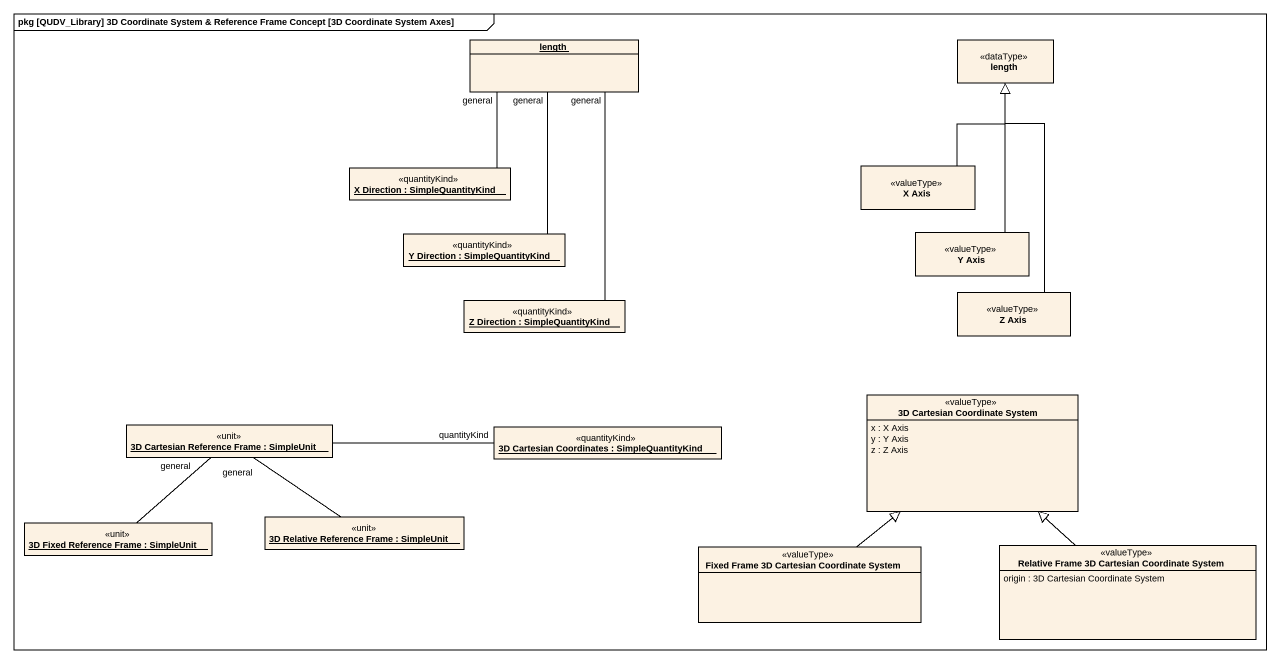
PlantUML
@startuml
mainframe pkg [QUDV_Library] 3D Coordinate System & Reference Frame Concept [3D Coordinate System Axes]
hide circle
hide empty members
object length
class "length" as length_2 <<dataType>>
object "X Direction : SimpleQuantityKind" as X_Direction <<quantityKind>>
class "X Axis" as X_Axis <<valueType>>
object "Y Direction : SimpleQuantityKind" as Y_Direction <<quantityKind>>
class "Y Axis" as Y_Axis <<valueType>>
object "Z Direction : SimpleQuantityKind" as Z_Direction <<quantityKind>>
class "Z Axis" as Z_Axis <<valueType>>
class "3D Cartesian Coordinate System" as c3D_Cartesian_Coordinate <<valueType>> {
  x : X Axis
  y : Y Axis
  z : Z Axis
}
object "3D Cartesian Reference Frame : SimpleUnit" as o3D_Cartesian_Reference_Frame <<unit>>
object "3D Cartesian Coordinates : SimpleQuantityKind" as o3D_Cartesian_Coordinates <<quantityKind>>
object "3D Fixed Reference Frame : SimpleUnit" as o3D_Fixed_Reference_Frame <<unit>>
object "3D Relative Reference Frame : SimpleUnit" as o3D_Relative_Reference_Frame <<unit>>
class "Fixed Frame 3D Cartesian Coordinate System" as Fixed_Frame_3D_Cartesian <<valueType>>
class "Relative Frame 3D Cartesian Coordinate System" as Relative_Frame_3D_Cartesian <<valueType>> {
  origin : 3D Cartesian Coordinate System
}
X_Direction -up- length : general
X_Axis -up-|> length_2
Y_Direction -up- length : general
Y_Axis -up-|> length_2
Z_Direction -up- length : general
Z_Axis -up-|> length_2
o3D_Cartesian_Reference_Frame -right- o3D_Cartesian_Coordinates : quantityKind
o3D_Cartesian_Reference_Frame -- o3D_Fixed_Reference_Frame : general
o3D_Cartesian_Reference_Frame -- o3D_Relative_Reference_Frame : general
Fixed_Frame_3D_Cartesian -up-|> c3D_Cartesian_Coordinate
Relative_Frame_3D_Cartesian -up-|> c3D_Cartesian_Coordinate
@enduml
